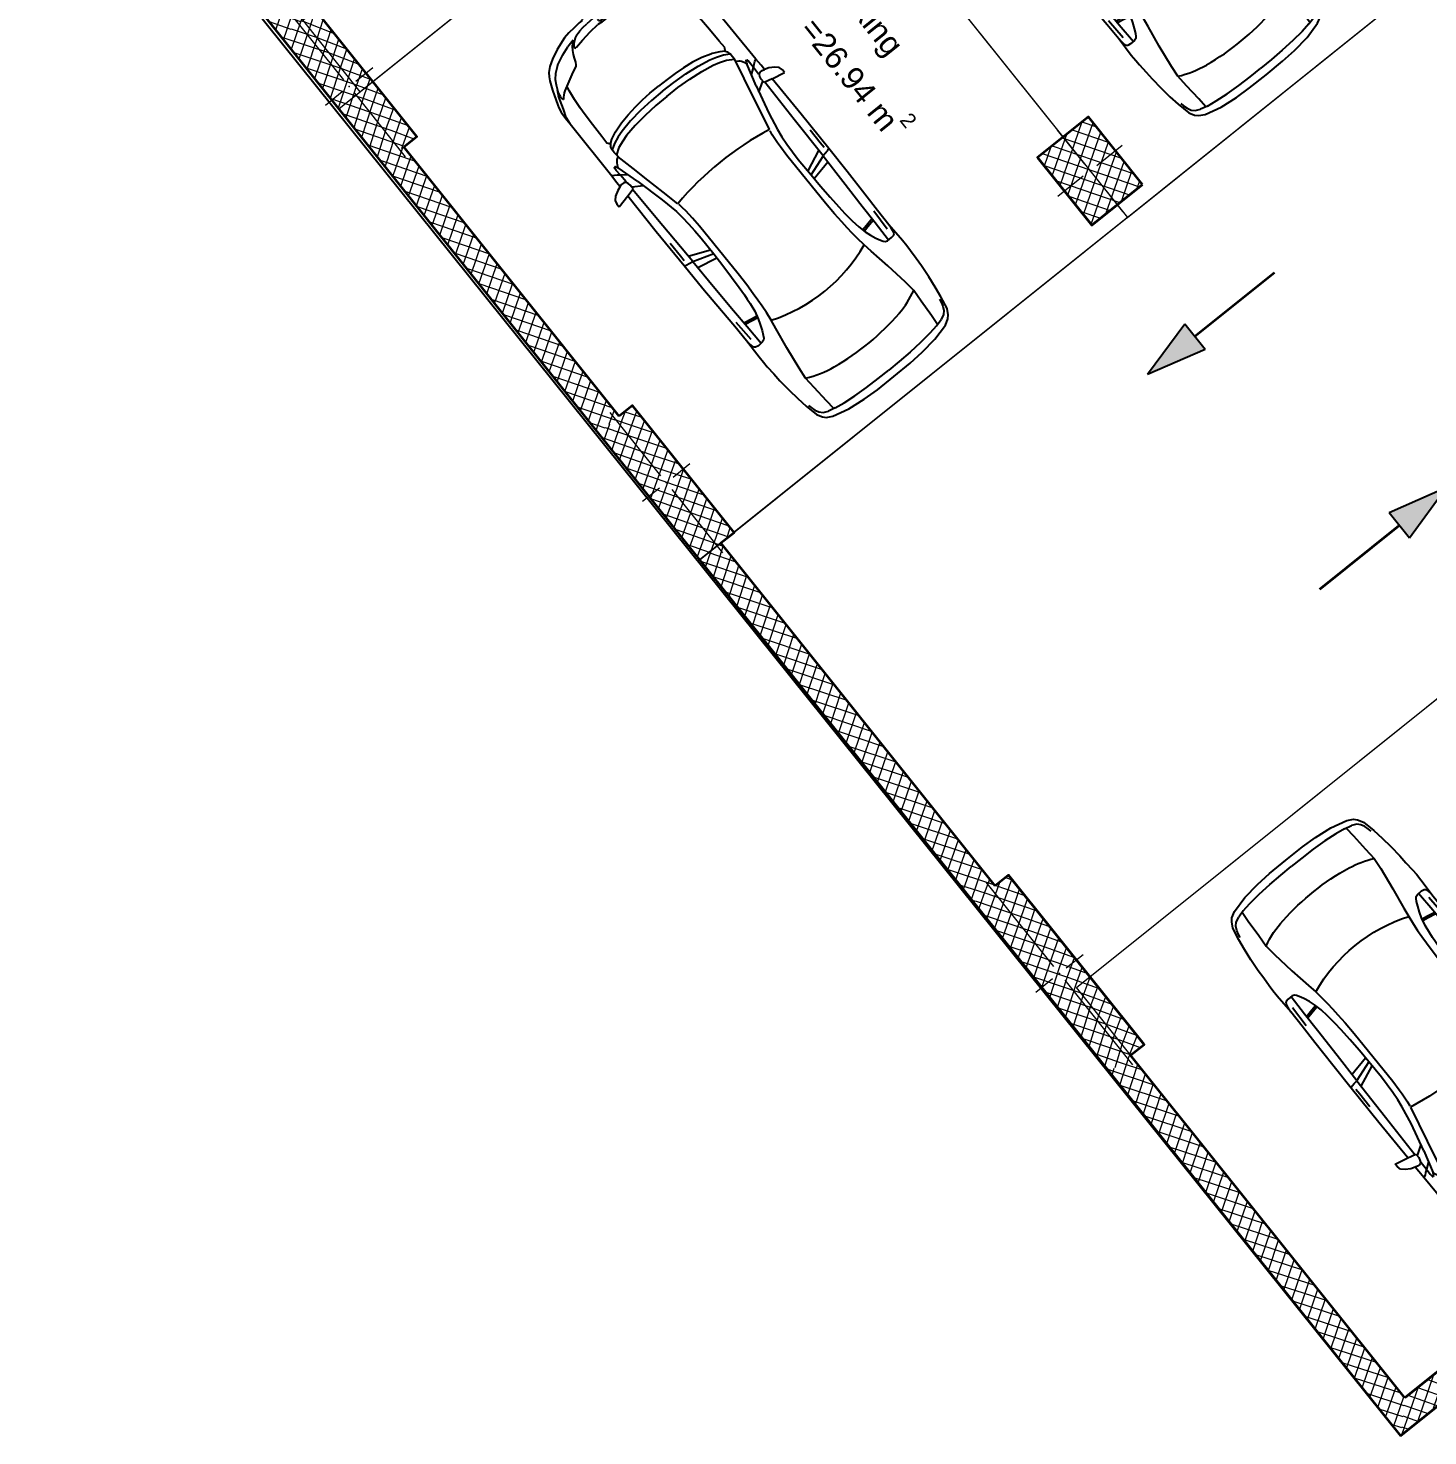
# Model space of a CAD drawing. Header units: metres. Extents: x 7511783 to 7512372, y 4692307 to 4692611.
# Drawn here: x 7511960.08 to 7511973, y 4692522.93 to 4692535.92 of the extents above; entities that cross this region are included whole.
import ezdxf

# ---------------------------------------------------------------- set-up
doc = ezdxf.new("R2010")
doc.units = ezdxf.units.M
doc.layers.get('0').update_dxf_attribs({"lineweight": 0})
for name, color, linetype, lineweight in [('A - Fill Zone_Pen_No__1', 7, 'Continuous', 0), ('A - Muret', 7, 'Continuous', 0), ('A - Muret_Pen_No__7', 7, 'Continuous', 0), ('A - Shtyllat', 7, 'Continuous', 0), ('A - Shtyllat_Pen_No__1', 7, 'Continuous', 0), ('A - Shtyllat_Pen_No__7', 7, 'Continuous', 0), ('A -Polyline', 7, 'Continuous', 0), ('A -Polyline_Pen_No__1', 7, 'Continuous', 0), ('A1 - Bodrumi -1', 7, 'Continuous', 0), ('A1 - Bodrumi -1_Pen_No__42', 8, 'Continuous', 0), ('Interior - Furniture _Pen_No__42', 8, 'Continuous', 0)]:
    doc.layers.add(name, color=color, linetype=linetype, lineweight=lineweight)
for name, color, linetype, lineweight, true_color in [('A - Muret_Pen_No__102', 7, 'Continuous', 0, 0xcccccc), ('A -Polyline_Pen_No__48', 7, 'Continuous', 0, 0xa80f02), ('A -Polyline_Pen_No__8', 7, 'Continuous', 0, 0xa80f02)]:
    doc.layers.add(name, color=color, linetype=linetype, lineweight=lineweight, true_color=true_color)
doc.styles.add('GENERATED_STYLE_1', font='arial.ttf')
pattern_1 = [(44.99999999999999, (0, 0), (-68.94290863686237, 68.94290863686243), []), (135.0000000000002, (0, 0), (68.94290863686219, 68.94290863686261), [])]

# ---------------------------------------------------------------- blocks, each defined once
blk = doc.blocks.new('Slab_4', base_point=(34583.08885707655, -54096.50522091701))
at = {"layer": 'A1 - Bodrumi -1_Pen_No__42', "color": 8, "linetype": 'Continuous', "lineweight": 25, "flags": 128}
blk.add_lwpolyline([(34583.08885707655, -54096.50522091701), (39036.49390857558, -73826.8491622882), (63168.79784286618, -68414.79881175431), (58723.04809055218, -48603.40321721155)], close=True, dxfattribs=at)
blk = doc.blocks.new('Wall_53', base_point=(63168.79784286618, -68414.79881175431))
at = {"layer": 'A - Muret_Pen_No__102', "linetype": 'Continuous', "lineweight": 13, "true_color": 0xcccccc}
h = blk.add_hatch(dxfattribs=at)
h.set_pattern_fill('CONCRETE_BLOCK', color=254, style=0, pattern_type=2)
h.set_pattern_definition(pattern_1)
h.paths.add_polyline_path([(63114.09027960894, -68170.85807607768), (39225.82138494818, -73528.17971420319), (39036.49390857558, -73826.8491622882), (63168.79784286618, -68414.79881175431)])
at = {"layer": 'A - Muret_Pen_No__7', "color": 7, "linetype": 'Continuous', "lineweight": 35, "flags": 128}
for points in [[(63114.09027960894, -68170.85807607768), (39225.82138494818, -73528.17971420319)], [(39036.49390857558, -73826.8491622882), (63168.79784286618, -68414.79881175431)]]:
    blk.add_lwpolyline(points, dxfattribs=at)
blk = doc.blocks.new('Wall_54', base_point=(39036.49390857558, -73826.8491622882))
at = {"layer": 'A - Muret_Pen_No__102', "linetype": 'Continuous', "lineweight": 13, "true_color": 0xcccccc}
h = blk.add_hatch(dxfattribs=at)
h.set_pattern_fill('CONCRETE_BLOCK', color=254, style=0, pattern_type=2)
h.set_pattern_definition(pattern_1)
h.paths.add_polyline_path([(35036.9634511262, -55956.12296165455), (34620.94255821838, -54102.22788469579), (39036.49393546533, -73826.8491622882), (39225.82135448452, -73528.17966688942), (38341.34776031488, -69577.164506352), (38105.45400128882, -69630.099799737), (37667.53724097322, -67678.63149877834), (37904.44149710178, -67625.46929912134), (37019.15727145781, -63670.83421935343), (36780.27581521043, -63724.44023827301), (36451.83839193375, -62260.838939074), (36691.47757404799, -62207.06303437045), (35996.341686099, -59101.83541822711), (35755.09505527808, -59155.97225674157), (35426.65733808135, -57692.37066362251), (35668.66198868916, -57638.0639393241), (35279.93715611067, -55901.59873652546)])
at = {"layer": 'A - Muret_Pen_No__7', "color": 7, "linetype": 'Continuous', "lineweight": 35, "flags": 128}
for points in [[(34620.94255821838, -54102.22795739618), (39036.49390857558, -73826.8491622882)], [(36691.47755761941, -62207.06304482679), (35996.34171672758, -59101.83562030004)], [(37904.44134389697, -67625.46933686122), (37019.15723168985, -63670.83436911661)], [(39225.82138494818, -73528.17971420319), (38341.34760123574, -69577.16454868503)]]:
    blk.add_lwpolyline(points, dxfattribs=at)
blk = doc.blocks.new('Column_143', base_point=(36811.20401463153, -62948.847833209))
at = {"layer": 'A - Shtyllat', "linetype": 'Continuous', "lineweight": 0, "true_color": 0x000000}
h = blk.add_hatch(dxfattribs=at)
h.set_pattern_fill('CONCRETE_BLOCK', color=18, style=0, pattern_type=2)
h.set_pattern_definition(pattern_1)
h.paths.add_polyline_path([(36691.4775687238, -62207.0629220857), (36451.83832353833, -62260.83888002236), (36780.27586494332, -63724.44027836571), (37019.1570546863, -63670.83438185608)])
h = blk.add_hatch(dxfattribs=at)
h.set_pattern_fill('CONCRETE_BLOCK', color=18, style=0, pattern_type=2)
h.set_pattern_definition(pattern_1)
h.paths.add_polyline_path([(36691.4775687238, -62207.0629220857), (37019.15734942015, -63670.83438185608), (37170.56949257253, -63636.85687504427), (36842.13224590138, -62173.25547670093)])
at = {"layer": 'A - Shtyllat_Pen_No__1', "color": 7, "linetype": 'Continuous', "lineweight": 13}
for p, q in [((36793.68734811342, -62870.78909638798), (36629.46859950612, -62138.98843869092)), ((36733.14527781052, -62966.36449972711), (36537.99843575796, -63010.15616602239)), ((36889.26275145256, -62931.33116669089), (37084.40959350511, -62887.53950039561)), ((36828.72068114965, -63026.90657003002), (36992.93942975695, -63758.70722772709))]:
    blk.add_line(p, q, dxfattribs=at)
blk.add_point((36811.20401463153, -62948.847833209), dxfattribs=at)
at = {"layer": 'A - Shtyllat_Pen_No__7', "color": 7, "linetype": 'Continuous', "lineweight": 35, "flags": 128}
blk.add_lwpolyline([(37019.15734942015, -63670.83438185608), (37170.56949257253, -63636.85687504427), (36842.13224590138, -62173.25547670093), (36691.4775687238, -62207.0629220857)], dxfattribs=at)
blk = doc.blocks.new('Column_144', base_point=(35786.02305003654, -58380.37979584011))
at = {"layer": 'A - Shtyllat', "linetype": 'Continuous', "lineweight": 0, "true_color": 0x000000}
h = blk.add_hatch(dxfattribs=at)
h.set_pattern_fill('CONCRETE_BLOCK', color=18, style=0, pattern_type=2)
h.set_pattern_definition(pattern_1)
h.paths.add_polyline_path([(35668.66212620888, -57638.06411965051), (35426.65734720485, -57692.37089323721), (35755.09488860985, -59155.97199684672), (35996.34161217139, -59101.83557942088)])
h = blk.add_hatch(dxfattribs=at)
h.set_pattern_fill('CONCRETE_BLOCK', color=18, style=0, pattern_type=2)
h.set_pattern_definition(pattern_1)
h.paths.add_polyline_path([(35668.66212620888, -57638.06411965051), (35996.34161217139, -59101.83557942088), (36145.38851623904, -59068.38888825912), (35816.95126956789, -57604.78748991578)])
at = {"layer": 'A - Shtyllat_Pen_No__1', "color": 7, "linetype": 'Continuous', "lineweight": 13}
for p, q in [((35768.50638351843, -58302.32105901909), (35604.28763491113, -57570.52040132203)), ((35864.08178685756, -58362.863129322), (36059.22862891011, -58319.07146302672)), ((35707.96431321552, -58397.89646235823), (35512.81747116297, -58441.68812865351)), ((35803.53971655465, -58458.43853266114), (35967.75846516195, -59190.2391903582))]:
    blk.add_line(p, q, dxfattribs=at)
blk.add_point((35786.02305003654, -58380.37979584011), dxfattribs=at)
at = {"layer": 'A - Shtyllat_Pen_No__7', "color": 7, "linetype": 'Continuous', "lineweight": 35, "flags": 128}
blk.add_lwpolyline([(35996.34161217139, -59101.83557942088), (36145.38851623904, -59068.38888825912), (35816.95126956789, -57604.78748991578), (35668.66212620888, -57638.06411965051)], dxfattribs=at)
blk = doc.blocks.new('Column_145', base_point=(38081.64242120842, -68610.57402649052))
at = {"layer": 'A - Shtyllat', "linetype": 'Continuous', "lineweight": 0, "true_color": 0x000000}
h = blk.add_hatch(dxfattribs=at)
h.set_pattern_fill('CONCRETE_BLOCK', color=18, style=0, pattern_type=2)
h.set_pattern_definition(pattern_1)
h.paths.add_polyline_path([(37904.44143382119, -67625.46933196398), (37667.53731869257, -67678.63135930707), (38105.4540405659, -69630.09979218691), (38341.34751334916, -69577.16441516859)])
h = blk.add_hatch(dxfattribs=at)
h.set_pattern_fill('CONCRETE_BLOCK', color=18, style=0, pattern_type=2)
h.set_pattern_definition(pattern_1)
h.paths.add_polyline_path([(37904.44143382119, -67625.46933196398), (38341.34751334916, -69577.16441516859), (38495.7476681951, -69542.51668359933), (38057.83094632178, -67591.04825071948)])
at = {"layer": 'A - Shtyllat_Pen_No__1', "color": 7, "linetype": 'Continuous', "lineweight": 13}
for p, q in [((38064.1257546903, -68532.51528966949), (37845.1674232139, -67556.78107940675)), ((38159.70115802943, -68593.0573599724), (38354.84800008198, -68549.26569367711)), ((38003.58368438739, -68628.09069300862), (37808.43684233484, -68671.88235930391)), ((38099.15908772653, -68688.63276331153), (38318.11741920292, -69664.36697357427))]:
    blk.add_line(p, q, dxfattribs=at)
blk.add_point((38081.64242120842, -68610.57402649052), dxfattribs=at)
at = {"layer": 'A - Shtyllat_Pen_No__7', "color": 7, "linetype": 'Continuous', "lineweight": 35, "flags": 128}
blk.add_lwpolyline([(38341.34751334916, -69577.16441516859), (38495.7476681951, -69542.51668359933), (38057.83094632178, -67591.04825071948), (37904.44143382119, -67625.46933196398)], dxfattribs=at)
blk = doc.blocks.new('Column_150', base_point=(41587.99545930594, -62081.92340061343))
at = {"layer": 'A - Shtyllat', "linetype": 'Continuous', "lineweight": 0, "true_color": 0x000000}
h = blk.add_hatch(dxfattribs=at)
h.set_pattern_fill('CONCRETE_BLOCK', color=18, style=0, pattern_type=2)
h.set_pattern_definition(pattern_1)
h.paths.add_polyline_path([(41968.29905497532, -62406.52958527562), (41793.13238979421, -61625.94221706541), (41207.69186363656, -61757.31721595124), (41382.85852881767, -62537.90458416144)])
at = {"layer": 'A - Shtyllat_Pen_No__1', "color": 7, "linetype": 'Continuous', "lineweight": 13}
for p, q in [((41570.47879278783, -62003.8646637924), (41482.89546019728, -61613.57097968731)), ((41666.05419612696, -62064.40673409531), (41958.77445920579, -61998.7192346524)), ((41509.93672248493, -62099.44006713154), (41217.2164594061, -62165.12756657445)), ((41605.51212582405, -62159.98213743445), (41693.09545841461, -62550.27582153955))]:
    blk.add_line(p, q, dxfattribs=at)
blk.add_point((41587.99545930594, -62081.92340061343), dxfattribs=at)
at = {"layer": 'A - Shtyllat_Pen_No__7', "color": 7, "linetype": 'Continuous', "lineweight": 35, "flags": 128}
blk.add_lwpolyline([(41968.29905497532, -62406.52958527562), (41793.13238979421, -61625.94221706541), (41207.69186363656, -61757.31721595124), (41382.85852881767, -62537.90458416144)], close=True, dxfattribs=at)
blk = doc.blocks.new('Car 05 22')
at = {"layer": 'Interior - Furniture _Pen_No__42', "color": 8, "linetype": 'Continuous', "lineweight": 25}
for p, q in [((1961.117547741, 983.2211582230001), (1928.938242309, 983.2211582230001)), ((1928.938242309, 983.2211582230001), (1957.843908175, 858.0544967500001)), ((1996.903176747, 974.9060932166), (1961.117547741, 983.2211582230001)), ((2026.89661068, 945.007687052), (1996.903176747, 974.9060932166)), ((2054.5732194, 897.577022836), (2026.89661068, 945.007687052)), ((-585.227090103, 801.027979058), (-706.3378894982, 775.7872218095)), ((-483.1389679684001, 817.2581826864), (-585.227090103, 801.027979058)), ((-372.3345973750002, 830.2299334650002), (-483.1389679684001, 817.2581826864)), ((-251.752794228, 841.0437339470001), (-372.3345973750002, 830.2299334650002)), ((-168.2198443133, 844.6061713611999), (-251.752794228, 841.0437339470001)), ((-78.35772569479998, 850.6357850930001), (-168.2198443133, 844.6061713611999)), ((-24.036324899, 852.2918850640001), (-78.35772569479998, 850.6357850930001)), ((40.3182760438, 852.333685063), (-24.036324899, 852.2918850640001)), ((230.8030912739, 845.5192631063), (40.3182760438, 852.333685063)), ((124.560977278, 791.396786131), (129.0398444, 820.468777931)), ((125.693926866, 743.8968737240001), (124.560977278, 791.396786131)), ((129.0398444, 820.468777931), (138.8862428820001, 832.3883788069999)), ((138.8862428820001, 832.3883788069999), (165.168377873, 840.2758852750001)), ((165.168377873, 840.2758852750001), (194.733578306, 844.324685204)), ((194.733578306, 844.324685204), (230.803091274, 845.519263106)), ((210.873013229, 809.231738788), (418.0703055720001, 816.1926024380002)), ((400.0158099590001, 847.5968063790001), (230.8030912739, 845.5192631063)), ((590.7241636140001, 851.6786068920002), (400.0158099590001, 847.5968063790001)), ((856.5325990199999, 856.1697074550001), (590.7241636140001, 851.6786068920002)), ((1129.8609284, 858.5331077519999), (856.5325990199999, 856.1697074550001)), ((1115.14443198, 808.9482015290001), (1108.59023357, 773.98329714)), ((1108.59023357, 773.98329714), (1537.61805657, 780.0259473990001)), ((1119.51383092, 833.267204581), (1115.14443198, 808.9482015290001)), ((1120.16623076, 836.3248049650001), (1119.51383092, 833.267204581)), ((1120.69723063, 838.160005195), (1120.16623076, 836.3248049650001)), ((1129.8609284, 858.5331077519999), (1120.69723063, 838.160005195)), ((1536.1071561, 860.3802508980001), (1129.8609284, 858.5331077519999)), ((1162.63563846, 830.4777734580001), (1220.13025657, 829.0713745190002)), ((1220.13025657, 829.0713745190002), (1369.65750367, 831.4890726950001)), ((1957.843908175, 858.0544967500001), (1536.1071561, 860.3802508980001)), ((1537.61805657, 780.0256115210001), (1974.99295641, 786.0764425990001)), ((1957.84390817, 858.0544967500001), (1977.22141076, 777.427813481)), ((2019.59119012, 777.427813481), (2044.48611622, 783.069509224)), ((2044.48611622, 783.069509224), (2063.35562216, 792.2740022800001)), ((2067.91700908, 857.6794056350002), (2054.5732194, 897.577022836)), ((2063.35562216, 792.2740022800001), (2070.42572439, 799.8521965630001)), ((2068.68333559, 787.696981005), (2065.39356605, 794.4584027669999)), ((2119.91703998, 857.4374531180001), (2067.91700908, 857.6794056350002)), ((2075.28112592, 835.6608695470001), (2067.91700908, 857.6794056350002)), ((2068.68333559, 787.696981005), (2148.02030692, 790.4828861469999)), ((2070.42572439, 799.8521965630001), (2075.2191259, 809.398389361)), ((2075.2191259, 809.398389361), (2075.28112592, 835.6608695470001)), ((2106.51930118, 732.1586113790001), (2148.02030692, 790.4828861469999)), ((2193.165590015, 856.4504063259001), (2119.91703998, 857.4374531180001)), ((2148.02030692, 790.4828861469999), (2166.81146925, 813.8145374840001)), ((2148.02030692, 790.4828861469999), (2205.61920777, 792.204186117)), ((2166.81146925, 813.8145374840001), (2182.27381684, 834.0818412380002)), ((2182.27381684, 834.0818412380002), (2193.16559002, 856.4504063260001)), ((2808.01466132, 852.5547640039999), (2193.165590015, 856.4504063259001)), ((2205.61920777, 792.204186117), (2227.21980808, 791.0038861380001)), ((2227.21980808, 791.0038861380001), (2232.61990816, 790.0299861550001)), ((2232.61990816, 790.0299861550001), (2237.93539134, 787.287122525)), ((2240.81890828, 784.0391862600001), (2237.93539134, 787.287122525)), ((2238.46067648, 776.864360243), (2240.85090828, 780.520986322)), ((2240.85090828, 780.520986322), (2240.81890828, 784.0391862600001)), ((2855.7113639, 852.6327640009999), (2808.01466132, 852.5547640039999)), ((2808.01466132, 852.5547640039999), (2876.86636504, 843.3172643940001)), ((2891.44016583, 852.528764005), (2855.7113639, 852.6327640009999)), ((2876.86636504, 843.3172643940001), (2954.16376923, 813.731165643)), ((2922.51356751, 852.0343640259999), (2891.44016583, 852.528764005)), ((2904.11849592, 832.8863289209999), (2905.06820589, 832.837990116)), ((2945.17226874, 849.4061641369999), (2922.51356751, 852.0343640259999)), ((2989.61447115, 839.6482645490003), (2945.17226874, 849.4061641369999)), ((2954.16376923, 813.731165643), (3075.78877375, 774.6896785450001)), ((3013.55027244, 833.064864827), (2989.61447115, 839.6482645490003)), ((3154.26138006, 782.5577669589999), (3013.55027244, 833.064864827)), ((3235.883818752, 747.6101556219), (3154.26138006, 782.5577669589999)), ((-815.0478655078001, 667.7598955197003), (-855.0523550635, 511.0116477078998)), ((-784.8200333720001, 721.8124613509999), (-815.0478655078001, 667.7598955197003)), ((-757.6903274910002, 747.022066986), (-784.8200333720001, 721.8124613509999)), ((-768.27197925, 602.2788720830002), (-750.5770825730001, 669.7773949330001)), ((-706.3378894982, 775.7872218095), (-757.6903274910002, 747.022066986)), ((-729.425104913, 716.3992494200002), (-750.5770825730001, 669.7773949330001)), ((-701.0941271610001, 743.2591195180001), (-729.425104913, 716.3992494200002)), ((-664.8727541800001, 760.961322365), (-701.0941271610001, 743.2591195180001)), ((-626.571782751, 772.4860242179999), (-664.8727541800001, 760.961322365)), ((-594.8871138119998, 778.489558035), (-626.571782751, 772.4860242179999)), ((327.3887276080001, 761.9208956260001), (125.394377448, 756.455747737)), ((132.4291391170001, 722.8048827370001), (125.693926866, 743.8968737240001)), ((146.670770152, 710.6062742990001), (132.4291391170001, 722.8048827370001)), ((171.252864179, 696.6287725440002), (146.670770152, 710.6062742990001)), ((212.566754139, 676.5412700230003), (171.252864179, 696.6287725440002)), ((266.3151410770001, 654.566867265), (212.566754139, 676.5412700230003)), ((319.490328155, 636.426864989), (266.3151410770001, 654.566867265)), ((521.950780327, 764.672895972), (327.3887276080001, 761.9208956260001)), ((339.1227247570001, 683.1192857359999), (329.5580559370001, 633.867334886)), ((355.2943663540001, 762.315609428), (339.1227247570001, 683.1192857359999)), ((357.2289958010001, 683.375391506), (346.76505809, 629.492778784)), ((373.4006373970001, 762.571715197), (357.2289958010001, 683.375391506)), ((813.6270094460001, 769.327996556), (521.950780327, 764.672895972)), ((1108.59023357, 773.98329714), (813.6270094460001, 769.327996556)), ((1036.25651944, 772.8416796290002), (996.5002997029999, 578.7916468290002)), ((1041.96657906, 578.0240872360001), (1107.56627095, 773.967136299)), ((1173.32542975, 774.8950612010001), (1090.33970038, 577.8925306800002)), ((2000.39650233, 701.5917706940002), (1730.35620914, 633.8338533080002)), ((1939.15395607, 686.22492547), (1995.917261, 777.427813481)), ((1952.84760406, 621.338789111), (2122.04550654, 659.9572884350001)), ((1977.22141076, 777.427813481), (2019.59119012, 777.427813481)), ((2000.39650233, 701.5917706940002), (2213.53100788, 762.9814866290001)), ((2122.04550654, 659.9572884350001), (2293.79610906, 697.650987774)), ((2226.59190807, 769.8777067159999), (2213.53100788, 762.9814866290001)), ((2213.53100788, 762.9814866290001), (2238.34670825, 752.240186817)), ((2234.36910819, 773.9630864369999), (2226.59190807, 769.8828865080001)), ((2238.46067648, 776.864360243), (2234.36910819, 773.9630864369999)), ((2238.34670825, 752.240186817), (2258.53170854, 739.7174870370001)), ((2258.53170854, 739.7174870370001), (2269.0398087, 731.086787188)), ((2269.0398087, 731.086787188), (2278.83550884, 721.9650873480001)), ((2278.83550884, 721.9650873480001), (2293.79610906, 697.650987774)), ((2293.79610906, 697.650987774), (2317.1870094, 700.7385877199999)), ((2293.79610906, 697.6386630720001), (2293.79610906, 697.650987774)), ((2317.1870094, 700.7385877199999), (2345.74280982, 702.7498876850002)), ((2355.13419975, 639.912801441), (2317.1870094, 700.7385877199999)), ((2345.74280982, 702.7498876850002), (2378.92931031, 702.0184876970001)), ((2410.10490185, 649.1086815510001), (2378.92931031, 702.0184876970001)), ((2378.92931031, 702.0184876970001), (2410.57231077, 694.202887834)), ((2410.57231077, 694.202887834), (2410.58631694, 694.1782473540002)), ((2428.73881104, 681.706188053), (2410.57231077, 694.202887834)), ((2428.73881104, 681.706188053), (2457.25830016, 700.0355353230001)), ((2428.77597173, 681.7007453250001), (2428.73881104, 681.706188053)), ((2428.77597173, 681.7007453250001), (2456.66545813, 639.8418234830003)), ((2457.25830016, 700.0355353230001), (2535.4819126, 697.9905877680001)), ((2535.4226126, 697.9916562040003), (2673.21491462, 695.5089878119999)), ((2535.46586986, 697.9894090810001), (2535.4819126, 697.988971943)), ((2673.21491462, 695.5089878119999), (2787.200816290001, 691.4809878819999)), ((2787.200816290001, 691.4809878819999), (2868.41581748, 687.223087957)), ((2868.39588233, 687.2248867100001), (2959.72331881, 678.984388101)), ((2959.72331881, 678.984388101), (2868.41581748, 687.1969879569999)), ((2959.72331881, 678.984388101), (3047.2313201, 666.2002883250001)), ((3022.47491973, 758.305686711), (3023.66221975, 762.4851866380001)), ((3024.49924208, 753.7186598590001), (3022.47491973, 758.305686711)), ((3023.66221975, 762.4851866380001), (3034.64521991, 765.0503865930001)), ((3037.91041996, 743.452886971), (3024.49924208, 753.7186598590001)), ((3034.64521991, 765.0503865930001), (3046.93432009, 763.817386614)), ((3050.61522015, 730.6688871950001), (3037.91041996, 743.452886971)), ((3046.93432009, 763.817386614), (3060.9451203, 762.9292866300001)), ((3047.20992906, 666.2041971140002), (3100.00912087, 656.556188494)), ((3064.50712035, 714.6457874760001), (3050.61522015, 730.6688871950001)), ((3060.9451203, 762.9292866300001), (3089.85712072, 757.3861867269999)), ((3076.97452053, 697.807687771), (3064.50712035, 714.6457874760001)), ((3100.48402088, 763.1120866269999), (3075.78877375, 774.6896785450001)), ((3100.00912087, 656.556188494), (3076.97452053, 697.807687771)), ((3089.85712072, 757.3861867269999), (3108.43932099, 751.4304868319999)), ((3152.92075342, 553.873393456), (3100.00912087, 656.556188494)), ((3114.13862108, 753.311186799), (3100.48402088, 763.1120866269999)), ((3108.43932099, 751.4304868319999), (3122.8656212, 746.435986919)), ((3122.8656212, 746.435986919), (3114.13862108, 753.311186799)), ((3170.0706946, 726.5554905960001), (3122.8656212, 746.435986919)), ((3211.69204952, 701.0151137130001), (3170.0706946, 726.5554905960001)), ((3254.25934432, 663.1775183300001), (3211.69204952, 701.0151137130001)), ((3269.07948628, 728.3294692490001), (3235.883818752, 747.6101556219)), ((3301.86726379, 602.8090087200001), (3254.25934432, 663.1775183300001)), ((3298.56678787, 705.6390702070001), (3269.07948628, 728.3294692490001)), ((3337.33388997, 663.380671991), (3298.56678787, 705.6390702070001)), ((3374.49419199, 603.583974516), (3337.33388997, 663.380671991)), ((-768.27197925, 602.2788720830002), (-782.764796709, 510.0106247469999)), ((-764.3441764490001, 617.261773195), (-665.7281459970001, 623.9546285630003)), ((-665.7281459970001, 623.9546285630003), (-500.877431885, 634.180288886)), ((-500.877431885, 634.180288886), (-383.0238853850001, 641.9613403830001)), ((-383.0238853850001, 641.9613403830001), (-274.2208861730001, 631.3184000780001)), ((-274.2208861730001, 631.3184000780001), (-56.40485420300001, 600.536895199)), ((-56.40485420300001, 600.536895199), (145.941775497, 566.5900898169999)), ((145.941775497, 566.5900898169999), (233.261172115, 552.312592089)), ((233.261172115, 552.312592089), (315.3092800730001, 541.359190513)), ((315.2936019620001, 541.3606176840001), (384.2945810830001, 535.0794906230002)), ((392.7088835140001, 617.8124267930001), (319.490328155, 636.426864989)), ((384.2815104790001, 535.0803623180001), (454.174320738, 530.4191213629999)), ((474.8166917820001, 607.105387857), (392.7088835140001, 617.8124267930001)), ((454.170282107, 530.4193907049998), (526.242583163, 526.2868907769998)), ((521.3449804749999, 601.6186871690002), (474.8166917820001, 607.105387857)), ((569.993568652, 596.838186569), (521.3449804749999, 601.6186871690002)), ((526.2331313149999, 526.287307384), (627.7018846490002, 521.814890855)), ((652.59274858, 590.9845858339999), (569.993568652, 596.838186569)), ((627.6985462070002, 521.8149872519999), (756.75876515, 518.0884218199999)), ((772.8388193580001, 584.9903850819999), (652.59274858, 590.9845858339999)), ((907.266686691, 580.298084493), (772.8388193580001, 584.9903850819999)), ((1041.96657906, 578.0240872360001), (907.266686691, 580.298084493)), ((1227.79815085, 577.518695794), (1041.96657906, 578.0240872360001)), ((1316.09897866, 580.475793563), (1227.79815085, 577.518695794)), ((1403.02450604, 584.4121905939999), (1316.09897866, 580.475793563)), ((1322.62824821, 518.052230308), (1420.49779626, 521.6528908580001)), ((1483.8761315, 590.1361862749999), (1403.02450604, 584.4121905939999)), ((1420.49066257, 521.652523245), (1466.64156934, 524.030772681)), ((1466.62639694, 524.029990817), (1510.87647584, 527.594696836)), ((1562.00595611, 600.5964783840001), (1483.8761315, 590.1361862749999)), ((1510.85529759, 527.5929907539999), (1554.25309822, 533.0576906580002)), ((1554.25309822, 533.0576906580002), (1596.82961355, 540.969674969)), ((1730.35620914, 633.8338533080002), (1562.00595611, 600.5964783840001)), ((1597.28918852, 541.1774857889999), (1596.65116701, 540.8889849259999)), ((1610.72419049, 544.0665862469999), (1779.61280153, 581.7538898049999)), ((1779.61280153, 581.7538898049999), (1952.84760406, 621.338789111)), ((2379.77420337, 575.387091212), (2355.13301598, 639.9159014410001)), ((2397.33410595, 514.2584815219999), (2379.77250853, 575.3929912130001)), ((2436.02871163, 583.2244924540001), (2410.10490185, 649.1086815510001)), ((2453.63941421, 521.616582688), (2436.02871163, 583.2244924540001)), ((2477.61661773, 401.0764635800001), (2453.63941421, 521.616582688)), ((2456.66545813, 639.8418234830003), (2487.23639187, 574.2621729599999)), ((2487.23639187, 574.2621729599999), (2491.79934275, 562.0052962960002)), ((2491.79994982, 562.0052962960002), (2517.90263133, 477.034766618)), ((3189.62073735, 475.569766106), (3152.92075342, 553.873393456)), ((3301.86726379, 602.8090087200001), (3346.01551313, 501.42179807)), ((3418.40079436, 512.743978351), (3374.49419199, 603.583974516)), ((-855.0523550635, 511.0116477078998), (-874.6778528530002, 344.9579771100001)), ((-794.5333543099999, 390.6265818930001), (-802.432846809, 258.715288008)), ((-782.7621654889999, 510.0273763590001), (-794.5333543099999, 390.6265818930001)), ((756.75876515, 518.0884218199999), (1322.62824821, 518.052230308)), ((2419.31580918, 395.73626267), (2397.33316008, 514.2635815229999)), ((2433.73206705, 266.091642182), (2419.31580918, 395.73626267)), ((2493.88922012, 269.050242651), (2477.61661773, 401.0764635800001)), ((2517.90263133, 477.034766618), (2537.54372273, 384.081034151)), ((3199.39883308, 466.7584630290001), (3189.62073735, 475.569766106)), ((3220.69886845, 454.3885401880001), (3199.39883308, 466.7584630290001)), ((3256.10680826, 439.241753418), (3220.67662376, 454.401458713)), ((3288.39019413, 425.101248479), (3256.10680826, 439.241753418)), ((3319.36158057, 408.4128426500001), (3288.39019413, 425.101248479)), ((3353.46269085, 384.251283776), (3319.36158057, 408.4128426500001)), ((3346.01551313, 501.42179807), (3374.29746586, 419.557472908)), ((3391.09039087, 344.247647689), (3374.29746586, 419.557472908)), ((3457.47689648, 393.098483403), (3418.40079436, 512.743978351)), ((3468.34279707, 330.9338860280001), (3457.47689648, 393.098483403)), ((-874.6778528530002, 344.9579771100001), (-882.9440546450002, 194.680643518)), ((2441.61713002, 131.955220918), (2433.73181129, 266.093942182)), ((2503.10292147, 133.173421111), (2493.88922012, 269.050242651)), ((2537.54372273, 384.081034151), (2551.45611664, 285.6281997640001)), ((2551.45611664, 285.6281997640001), (2559.71041303, 193.693567653)), ((3321.23357975, 370.497229407), (3320.99727986, 362.132926485)), ((3320.99727986, 362.132926485), (3338.31527228, 276.8564967000001)), ((3324.65427826, 377.297531782), (3321.23357975, 370.497229407)), ((3328.30797666, 379.591332583), (3324.65427826, 377.297531782)), ((3338.46837221, 379.452332535), (3328.30797666, 379.591332583)), ((3338.31527228, 276.8564967000001), (3351.88296634, 172.661960307)), ((3363.6407612, 357.8117249760001), (3338.46837221, 379.452332535)), ((3377.18239213, 359.973484801), (3353.46269085, 384.251283776)), ((3396.66521323, 315.8049103040001), (3363.6407612, 357.8117249760001)), ((3391.09039087, 344.247647689), (3377.18239213, 359.973484801)), ((3408.0703938, 289.3779877820002), (3396.66521323, 315.8049103040001)), ((3408.0703938, 289.3779877820002), (3413.77629411, 267.259988716)), ((3413.77548775, 267.2641933500001), (3418.45445829, 242.866384828)), ((3474.4914974, 263.721088865), (3468.34279707, 330.9338860280001)), ((3478.33319761, 199.9171915590001), (3474.4914974, 263.721088865)), ((-882.9440546450002, 194.680643518), (-885.376707689, 0)), ((-802.432846809, 258.715288008), (-806.813142649, 124.936494209)), ((2444.0197128, -0.02730000432770001), (2441.61701245, 131.957220918)), ((2506.01959488, -3.859767548100002e-13), (2503.10292147, 133.173421111)), ((2559.71041303, 193.693567653), (2564.38081099, 101.185635342)), ((3351.88296634, 172.661960307), (3358.34376351, 75.87012649980001)), ((3418.45219437, 242.878189745), (3424.04489467, 200.723791525)), ((3424.04489467, 200.723791525), (3427.72848251, 152.023715234)), ((3432.36383112, 39.98011396419999), (3427.72848251, 152.023715234)), ((3479.35651311, 164.9481933352), (3478.33319761, 199.9171915590001)), ((3489.51959821, 164.9481933352), (3479.35651311, 164.9481933352)), ((3489.51959821, -164.9481933352), (3489.51959821, 164.9481933352)), ((-885.376707689, 0), (-882.9440546450002, -194.680643518)), ((-806.813142649, 124.936494209), (-808.0470753050001, 0)), ((-806.813142649, -124.936494209), (-808.0470753050001, 1.476718538480001e-13)), ((2444.0197128, 0.02730000432710001), (2441.61701245, -131.957220918)), ((2564.38081099, 101.185635342), (2566.01761027, -0.006100002130650002)), ((2564.38081099, -101.185635342), (2566.01761027, 0.006100002129970001)), ((3353.95786543, 27.8932505984), (3358.34376351, 75.87012649980001)), ((3353.95786543, 27.8932505984), (3353.95786543, -0.7649002671629999)), ((3353.95786543, -27.8932505984), (3353.95786543, 0.7649002671619999)), ((3370.89075802, 11.7411041009), (3370.32315827, -0.7649002671629999)), ((3370.89075802, -11.7411041009), (3370.32315827, 0.7649002671619999)), ((3372.49235732, 23.6550082622), (3370.89075802, 11.7411041009)), ((3376.26728506, 38.993950924), (3372.49235732, 23.6550082622)), ((3381.98685317, 46.5714162664), (3376.26728506, 38.993950924)), ((3386.21005132, 48.3522168884), (3381.98685317, 46.5714162664)), ((3386.21005132, 48.3522168884), (3394.28954778, 48.3522168884)), ((3398.51284593, 46.5714162664), (3394.28954778, 48.3522168884)), ((3404.23226311, 38.99375151340001), (3398.51284593, 46.5714162664)), ((3404.23226311, 38.99375151340001), (3408.00714178, 23.6550082622)), ((3408.00714178, 23.6550082622), (3409.76654101, 8.055102813469999)), ((3409.76654101, 8.055102813469999), (3409.76654101, -4.961309141290002e-13)), ((3431.76949509, 57.3729975776), (3431.76949509, 56.7710829698)), ((3432.04453126, -0.0109000038072), (3432.36383112, 39.98011396419999)), ((3432.04453126, 0.0109000038063), (3432.36383112, -39.98011396419999)), ((-802.432846809, -258.715288008), (-806.813142649, -124.936494209)), ((2506.01959488, -2.780368116010001e-13), (2503.10292147, -133.173421111)), ((2559.71041303, -193.693567653), (2564.38081099, -101.185635342)), ((3351.88296634, -172.661960307), (3358.34376351, -75.87012649980001)), ((3353.95786543, -27.8932505984), (3358.34376351, -75.87012649980001)), ((3372.49235732, -23.6550082622), (3370.89075802, -11.7411041009)), ((3376.26728506, -38.993950924), (3372.49235732, -23.6550082622)), ((3381.98685317, -46.5714162664), (3376.26728506, -38.993950924)), ((3386.21005132, -48.3522168884), (3381.98685317, -46.5714162664)), ((3386.21005132, -48.3522168884), (3394.28954778, -48.3522168884)), ((3398.51284593, -46.5714162664), (3394.28954778, -48.3522168884)), ((3404.23226311, -38.99375151340001), (3398.51284593, -46.5714162664)), ((3404.23226311, -38.99375151340001), (3408.00714178, -23.6550082622)), ((3408.00714178, -23.6550082622), (3409.76654101, -8.055102813469999)), ((3409.76654101, -8.055102813469999), (3409.76654101, -3.892295027780001e-13)), ((3432.36383112, -39.98011396419999), (3427.72848251, -152.023715234)), ((3431.76949509, -57.3729975776), (3431.76949509, -56.7710829698)), ((-882.9440546450002, -194.680643518), (-874.6778528530002, -344.9579771100001)), ((-794.5333543099999, -390.6265818930001), (-802.432846809, -258.715288008)), ((2441.61713002, -131.955220918), (2433.73181129, -266.093942182)), ((2503.10292147, -133.173421111), (2493.88922012, -269.050242651)), ((2551.45611664, -285.6281997640001), (2559.71041303, -193.693567653)), ((3338.31527228, -276.8564967000001), (3351.88296634, -172.661960307)), ((3413.77548775, -267.2641933500001), (3418.45445829, -242.866384828)), ((3418.45219437, -242.878189745), (3424.04489467, -200.723791525)), ((3424.04489467, -200.723791525), (3427.72848251, -152.023715234)), ((3474.4914974, -263.721088865), (3478.33319761, -199.9171915590001)), ((3478.33319761, -199.9171915590001), (3479.35651311, -164.9481933352)), ((3479.35651311, -164.9481933352), (3489.51959821, -164.9481933352)), ((-874.6778528530002, -344.9579771100001), (-855.0523550635, -511.0116477078998)), ((2433.73206705, -266.091642182), (2419.31580918, -395.73626267)), ((2493.88922012, -269.050242651), (2477.61661773, -401.0764635800001)), ((2517.90263133, -477.034766618), (2537.54372273, -384.081034151)), ((2537.54372273, -384.081034151), (2551.45611664, -285.6281997640001)), ((3353.46269085, -384.251283776), (3319.36158057, -408.4128426500001)), ((3320.99727986, -362.132926485), (3338.31527228, -276.8564967000001)), ((3321.23357975, -370.497229407), (3320.99727986, -362.132926485)), ((3324.65427826, -377.297531782), (3321.23357975, -370.497229407)), ((3328.30797666, -379.591332583), (3324.65427826, -377.297531782)), ((3338.46837221, -379.452332535), (3328.30797666, -379.591332583)), ((3363.6407612, -357.8117249760001), (3338.46837221, -379.452332535)), ((3377.18239213, -359.973484801), (3353.46269085, -384.251283776)), ((3396.66521323, -315.8049103040001), (3363.6407612, -357.8117249760001)), ((3391.09039087, -344.247647689), (3374.29746586, -419.557472908)), ((3391.09039087, -344.247647689), (3377.18239213, -359.973484801)), ((3408.0703938, -289.3779877820002), (3396.66521323, -315.8049103040001)), ((3408.0703938, -289.3779877820002), (3413.77629411, -267.259988716)), ((3457.47689648, -393.098483403), (3468.34279707, -330.9338860280001)), ((3468.34279707, -330.9338860280001), (3474.4914974, -263.721088865)), ((-855.0523550635, -511.0116477078998), (-815.0478655078001, -667.7598955197003)), ((-782.7621654889999, -510.0273763590001), (-794.5333543099999, -390.6265818930001)), ((-768.27197925, -602.2788720830002), (-782.764796709, -510.0106247469999)), ((627.6985462070002, -521.8149872519999), (756.75876515, -518.0884218199999)), ((756.75876515, -518.0884218199999), (1322.62824821, -518.052230308)), ((1322.62824821, -518.052230308), (1420.49779626, -521.6528908580001)), ((2397.33410595, -514.2584815219999), (2379.77250853, -575.3929912130001)), ((2419.31580918, -395.73626267), (2397.33316008, -514.2635815229999)), ((2477.61661773, -401.0764635800001), (2453.63941421, -521.616582688)), ((2491.79994982, -562.0052962960002), (2517.90263133, -477.034766618)), ((3189.62073735, -475.569766106), (3152.92075342, -553.873393456)), ((3199.39883308, -466.7584630290001), (3189.62073735, -475.569766106)), ((3220.69886845, -454.3885401880001), (3199.39883308, -466.7584630290001)), ((3256.10680826, -439.241753418), (3220.67662376, -454.401458713)), ((3288.39019413, -425.101248479), (3256.10680826, -439.241753418)), ((3319.36158057, -408.4128426500001), (3288.39019413, -425.101248479)), ((3301.86726379, -602.8090087200001), (3346.01551313, -501.42179807)), ((3346.01551313, -501.42179807), (3374.29746586, -419.557472908)), ((3374.49419199, -603.583974516), (3418.40079436, -512.743978351)), ((3418.40079436, -512.743978351), (3457.47689648, -393.098483403)), ((-768.27197925, -602.2788720830002), (-750.5770825730001, -669.7773949330001)), ((-764.3441764490001, -617.261773195), (-665.7281459970001, -623.9546285630003)), ((-665.7281459970001, -623.9546285630003), (-500.877431885, -634.180288886)), ((-500.877431885, -634.180288886), (-383.0238853850001, -641.9613403830001)), ((-383.0238853850001, -641.9613403830001), (-274.2208861730001, -631.3184000780001)), ((-274.2208861730001, -631.3184000780001), (-56.40485420300001, -600.536895199)), ((-56.40485420300001, -600.536895199), (145.941775497, -566.5900898169999)), ((145.941775497, -566.5900898169999), (233.261172115, -552.312592089)), ((233.261172115, -552.312592089), (315.3092800730001, -541.359190513)), ((319.490328155, -636.426864989), (266.3151410770001, -654.566867265)), ((315.2936019620001, -541.3606176840001), (384.2945810830001, -535.0794906230002)), ((392.7088835140001, -617.8124267930001), (319.490328155, -636.426864989)), ((339.1227247570001, -683.1192857359999), (329.5580559370001, -633.867334886)), ((357.2289958010001, -683.375391506), (346.76505809, -629.492778784)), ((384.2815104790001, -535.0803623180001), (454.174320738, -530.4191213629999)), ((474.8166917820001, -607.105387857), (392.7088835140001, -617.8124267930001)), ((454.170282107, -530.4193907049998), (526.242583163, -526.2868907769998)), ((521.3449804749999, -601.6186871690002), (474.8166917820001, -607.105387857)), ((569.993568652, -596.838186569), (521.3449804749999, -601.6186871690002)), ((526.2331313149999, -526.287307384), (627.7018846490002, -521.814890855)), ((652.59274858, -590.9845858339999), (569.993568652, -596.838186569)), ((772.8388193580001, -584.9903850819999), (652.59274858, -590.9845858339999)), ((907.266686691, -580.298084493), (772.8388193580001, -584.9903850819999)), ((1041.96657906, -578.0240872360001), (907.266686691, -580.298084493)), ((1036.25651944, -772.8416796290002), (996.5002997029999, -578.7916468290002)), ((1227.79815085, -577.518695794), (1041.96657906, -578.0240872360001)), ((1041.96657906, -578.0240872360001), (1107.56627095, -773.967136299)), ((1173.32542975, -774.8950612010001), (1090.33970038, -577.8925306800002)), ((1316.09897866, -580.475793563), (1227.79815085, -577.518695794)), ((1403.02450604, -584.4121905939999), (1316.09897866, -580.475793563)), ((1483.8761315, -590.1361862749999), (1403.02450604, -584.4121905939999)), ((1420.49066257, -521.652523245), (1466.64156934, -524.030772681)), ((1466.62639694, -524.029990817), (1510.87647584, -527.594696836)), ((1562.00595611, -600.5964783840001), (1483.8761315, -590.1361862749999)), ((1510.85529759, -527.5929907539999), (1554.25309822, -533.0576906580002)), ((1554.25309822, -533.0576906580002), (1596.82961355, -540.969674969)), ((1730.35620914, -633.8338533080002), (1562.00595611, -600.5964783840001)), ((1597.28918852, -541.1774857889999), (1596.65116701, -540.8889849259999)), ((1610.72419049, -544.0665862469999), (1779.61280153, -581.7538898049999)), ((2000.39650233, -701.5917706940002), (1730.35620914, -633.8338533080002)), ((1779.61280153, -581.7538898049999), (1952.84760406, -621.338789111)), ((1952.84760406, -621.338789111), (2122.04550654, -659.9572884350001)), ((2355.13419975, -639.912801441), (2317.1870094, -700.7385877199999)), ((2379.77420337, -575.387091212), (2355.13301598, -639.9159014410001)), ((2410.10490185, -649.1086815510001), (2378.92931031, -702.0184876970001)), ((2436.02871163, -583.2244924540001), (2410.10490185, -649.1086815510001)), ((2428.77597173, -681.7007453250001), (2456.66545813, -639.8418234830003)), ((2453.63941421, -521.616582688), (2436.02871163, -583.2244924540001)), ((2456.66545813, -639.8418234830003), (2487.23639187, -574.2621729599999)), ((2487.23639187, -574.2621729599999), (2491.79934275, -562.0052962960002)), ((3152.92075342, -553.873393456), (3100.00912087, -656.556188494)), ((3301.86726379, -602.8090087200001), (3254.25934432, -663.1775183300001)), ((3337.33388997, -663.380671991), (3374.49419199, -603.583974516)), ((-815.0478655078001, -667.7598955197003), (-784.8200333720001, -721.8124613509999)), ((-784.8200333720001, -721.8124613509999), (-757.6903274910002, -747.022066986)), ((-757.6903274910002, -747.022066986), (-706.3378894982, -775.7872218095)), ((-729.425104913, -716.3992494200002), (-750.5770825730001, -669.7773949330001)), ((-701.0941271610001, -743.2591195180001), (-729.425104913, -716.3992494200002)), ((-706.3378894982, -775.7872218095), (-585.227090103, -801.027979058)), ((-664.8727541800001, -760.961322365), (-701.0941271610001, -743.2591195180001)), ((-626.571782751, -772.4860242179999), (-664.8727541800001, -760.961322365)), ((-594.8871138119998, -778.489558035), (-626.571782751, -772.4860242179999)), ((125.693926866, -743.8968737240001), (124.560977278, -791.396786131)), ((327.3887276080001, -761.9208956260001), (125.394377448, -756.455747737)), ((132.4291391170001, -722.8048827370001), (125.693926866, -743.8968737240001)), ((146.670770152, -710.6062742990001), (132.4291391170001, -722.8048827370001)), ((171.252864179, -696.6287725440002), (146.670770152, -710.6062742990001)), ((212.566754139, -676.5412700230003), (171.252864179, -696.6287725440002)), ((266.3151410770001, -654.566867265), (212.566754139, -676.5412700230003)), ((521.950780327, -764.672895972), (327.3887276080001, -761.9208956260001)), ((355.2943663540001, -762.315609428), (339.1227247570001, -683.1192857359999)), ((373.4006373970001, -762.571715197), (357.2289958010001, -683.375391506)), ((813.6270094460001, -769.327996556), (521.950780327, -764.672895972)), ((1108.59023357, -773.98329714), (813.6270094460001, -769.327996556)), ((1108.59023357, -773.98329714), (1537.61805657, -780.0259473990001)), ((1115.14443198, -808.9482015290001), (1108.59023357, -773.98329714)), ((1939.15395607, -686.22492547), (1995.917261, -777.427813481)), ((1957.84390817, -858.0544967500001), (1977.22141076, -777.427813481)), ((1977.22141076, -777.427813481), (2019.59119012, -777.427813481)), ((2000.39650233, -701.5917706940002), (2213.53100788, -762.9814866290001)), ((2019.59119012, -777.427813481), (2044.48611622, -783.069509224)), ((2106.51930118, -732.1586113790001), (2148.02030692, -790.4828861469999)), ((2122.04550654, -659.9572884350001), (2293.79610906, -697.650987774)), ((2213.53100788, -762.9814866290001), (2238.34670825, -752.240186817)), ((2226.59190807, -769.8777067159999), (2213.53100788, -762.9814866290001)), ((2234.36910819, -773.9630864369999), (2226.59190807, -769.8828865080001)), ((2238.46067648, -776.864360243), (2234.36910819, -773.9630864369999)), ((2238.34670825, -752.240186817), (2258.53170854, -739.7174870370001)), ((2238.46067648, -776.864360243), (2240.85090828, -780.520986322)), ((2258.53170854, -739.7174870370001), (2269.0398087, -731.086787188)), ((2269.0398087, -731.086787188), (2278.83550884, -721.9650873480001)), ((2278.83550884, -721.9650873480001), (2293.79610906, -697.650987774)), ((2293.79610906, -697.6386630720001), (2293.79610906, -697.650987774)), ((2293.79610906, -697.650987774), (2317.1870094, -700.7385877199999)), ((2317.1870094, -700.7385877199999), (2345.74280982, -702.7498876850002)), ((2345.74280982, -702.7498876850002), (2378.92931031, -702.0184876970001)), ((2378.92931031, -702.0184876970001), (2410.57231077, -694.202887834)), ((2428.73881104, -681.706188053), (2410.57231077, -694.202887834)), ((2410.57231077, -694.202887834), (2410.58631694, -694.1782473540002)), ((2428.77597173, -681.7007453250001), (2428.73881104, -681.706188053)), ((2428.73881104, -681.706188053), (2457.25830016, -700.0355353230001)), ((2457.25830016, -700.0355353230001), (2535.4819126, -697.9905877680001)), ((2535.4226126, -697.9916562040003), (2673.21491462, -695.5089878119999)), ((2535.46586986, -697.9894090810001), (2535.4819126, -697.988971943)), ((2673.21491462, -695.5089878119999), (2787.200816290001, -691.4809878819999)), ((2787.200816290001, -691.4809878819999), (2868.41581748, -687.223087957)), ((2868.39588233, -687.2248867100001), (2959.72331881, -678.984388101)), ((2959.72331881, -678.984388101), (2868.41581748, -687.1969879569999)), ((2954.16376923, -813.731165643), (3075.78877375, -774.6896785450001)), ((2959.72331881, -678.984388101), (3047.2313201, -666.2002883250001)), ((3024.49924208, -753.7186598590001), (3022.47491973, -758.305686711)), ((3022.47491973, -758.305686711), (3023.66221975, -762.4851866380001)), ((3023.66221975, -762.4851866380001), (3034.64521991, -765.0503865930001)), ((3037.91041996, -743.452886971), (3024.49924208, -753.7186598590001)), ((3034.64521991, -765.0503865930001), (3046.93432009, -763.817386614)), ((3050.61522015, -730.6688871950001), (3037.91041996, -743.452886971)), ((3046.93432009, -763.817386614), (3060.9451203, -762.9292866300001)), ((3047.20992906, -666.2041971140002), (3100.00912087, -656.556188494)), ((3064.50712035, -714.6457874760001), (3050.61522015, -730.6688871950001)), ((3060.9451203, -762.9292866300001), (3089.85712072, -757.3861867269999)), ((3076.97452053, -697.807687771), (3064.50712035, -714.6457874760001)), ((3100.48402088, -763.1120866269999), (3075.78877375, -774.6896785450001)), ((3100.00912087, -656.556188494), (3076.97452053, -697.807687771)), ((3089.85712072, -757.3861867269999), (3108.43932099, -751.4304868319999)), ((3114.13862108, -753.311186799), (3100.48402088, -763.1120866269999)), ((3108.43932099, -751.4304868319999), (3122.8656212, -746.435986919)), ((3122.8656212, -746.435986919), (3114.13862108, -753.311186799)), ((3170.0706946, -726.5554905960001), (3122.8656212, -746.435986919)), ((3154.26138006, -782.5577669589999), (3235.883818752, -747.6101556219)), ((3211.69204952, -701.0151137130001), (3170.0706946, -726.5554905960001)), ((3254.25934432, -663.1775183300001), (3211.69204952, -701.0151137130001)), ((3235.883818752, -747.6101556219), (3269.07948628, -728.3294692490001)), ((3269.07948628, -728.3294692490001), (3298.56678787, -705.6390702070001)), ((3298.56678787, -705.6390702070001), (3337.33388997, -663.380671991)), ((-585.227090103, -801.027979058), (-483.149337101, -817.2569687829999)), ((-483.149337101, -817.2569687829999), (-372.3345973750002, -830.2299334650002)), ((-372.3345973750002, -830.2299334650002), (-251.752794228, -841.0437339470001)), ((-251.752794228, -841.0437339470001), (-168.2198443133, -844.6061713611999)), ((-168.2198443133, -844.6061713611999), (-78.35772569479998, -850.6357850930001)), ((-78.35772569479998, -850.6357850930001), (-24.036324899, -852.2918850640001)), ((-24.036324899, -852.2918850640001), (40.3182760438, -852.333685063)), ((40.3182760438, -852.333685063), (230.8030912739, -845.5192631063)), ((124.560977278, -791.396786131), (129.0398444, -820.468777931)), ((129.0398444, -820.468777931), (138.8862428820001, -832.3883788069999)), ((138.8862428820001, -832.3883788069999), (165.168377873, -840.2758852750001)), ((165.168377873, -840.2758852750001), (194.733578306, -844.324685204)), ((194.733578306, -844.324685204), (230.803091274, -845.519263106)), ((210.873013229, -809.231738788), (418.0703055720001, -816.1926024380002)), ((230.8030912739, -845.5192631063), (400.0158099590001, -847.5968063790001)), ((400.0158099590001, -847.5968063790001), (590.7241636140001, -851.6786068920002)), ((590.7241636140001, -851.6786068920002), (856.5325990199999, -856.1697074550001)), ((856.5325990199999, -856.1697074550001), (1129.8609284, -858.5331077519999)), ((1119.51383092, -833.267204581), (1115.14443198, -808.9482015290001)), ((1120.16623076, -836.3248049650001), (1119.51383092, -833.267204581)), ((1120.69723063, -838.160005195), (1120.16623076, -836.3248049650001)), ((1129.8609284, -858.5331077519999), (1120.69723063, -838.160005195)), ((1129.8609284, -858.5331077519999), (1536.1071561, -860.3802508980001)), ((1162.63563846, -830.4777734580001), (1220.13025657, -829.0713745190002)), ((1220.13025657, -829.0713745190002), (1369.65750367, -831.4890726950001)), ((1536.1071561, -860.3802508980001), (1957.84390817, -858.0544967500001)), ((1537.61805657, -780.0256115210001), (1974.99295641, -786.0764425990001)), ((1957.84390817, -858.0544967500001), (1928.938242309, -983.2211582230001)), ((2026.89661068, -945.007687052), (2054.5732194, -897.577022836)), ((2044.48611622, -783.069509224), (2063.35562216, -792.2740022800001)), ((2054.5732194, -897.577022836), (2067.917009081, -857.6794056350002)), ((2063.35562216, -792.2740022800001), (2070.42572439, -799.8521965630001)), ((2068.68333559, -787.696981005), (2065.39356605, -794.4584027669999)), ((2075.28112592, -835.6608695470001), (2067.91700908, -857.6794056350002)), ((2067.917009081, -857.6794056350002), (2119.91703998, -857.4374531180001)), ((2068.68333559, -787.696981005), (2148.02030692, -790.4828861469999)), ((2070.42572439, -799.8521965630001), (2075.2191259, -809.398389361)), ((2075.2191259, -809.398389361), (2075.28112592, -835.6608695470001)), ((2119.91703998, -857.4374531180001), (2193.165590015, -856.4504063259001)), ((2148.02030692, -790.4828861469999), (2166.81146925, -813.8145374840001)), ((2148.02030692, -790.4828861469999), (2205.61920777, -792.204186117)), ((2166.81146925, -813.8145374840001), (2182.27381684, -834.0818412380002)), ((2182.27381684, -834.0818412380002), (2193.16559002, -856.4504063260001)), ((2193.165590015, -856.4504063259001), (2808.01466132, -852.5547640039999)), ((2205.61920777, -792.204186117), (2227.21980808, -791.0038861380001)), ((2227.21980808, -791.0038861380001), (2232.61990816, -790.0299861550001)), ((2232.61990816, -790.0299861550001), (2237.93539134, -787.287122525)), ((2240.81890828, -784.0391862600001), (2237.93539134, -787.287122525)), ((2240.85090828, -780.520986322), (2240.81890828, -784.0391862600001)), ((2808.01466132, -852.5547640039999), (2876.86636504, -843.3172643940001)), ((2808.01466132, -852.5547640039999), (2855.7113639, -852.6327640009999)), ((2855.7113639, -852.6327640009999), (2891.44016583, -852.528764005)), ((2876.86636504, -843.3172643940001), (2954.16376923, -813.731165643)), ((2891.44016583, -852.528764005), (2922.51356751, -852.0343640259999)), ((2922.51356751, -852.0343640259999), (2945.17226874, -849.4061641369999)), ((2945.17226874, -849.4061641369999), (2989.61447115, -839.6482645490003)), ((2989.61447115, -839.6482645490003), (3013.55027244, -833.064864827)), ((3013.55027244, -833.064864827), (3154.26138006, -782.5577669589999)), ((1928.938242309, -983.2211582230001), (1961.117547741, -983.2211582230001)), ((1961.117547741, -983.2211582230001), (1996.903176747, -974.9060932166)), ((1996.903176747, -974.9060932166), (2026.89661068, -945.007687052))]:
    blk.add_line(p, q, dxfattribs=at)
for centre, radius, start, end in [((492.8743121958001, 217.6762888661), 973.2499460396, 154.1544541405, 170.9117329646), ((1649.811844864, 0), 1520.416064058, 158.6992078, 201.3007921999999), ((-1245.217819199, 0), 2907.303426369, 349.2141992177, 10.78580078235001), ((1856.361619248, -1.736472437242), 2353.963924674, 170.8803955853, 189.9222862500999), ((492.8743121958001, -217.6762888661), 973.2499460396, 191.230533967, 205.8455458595)]:
    blk.add_arc(centre, radius, start, end, dxfattribs=at)
blk = doc.blocks.new('Polyline_43', base_point=(41796.65463315315, -66480.95897791516))
at = {"layer": 'A -Polyline_Pen_No__48', "linetype": 'Continuous', "lineweight": 25, "true_color": 0xa80f02}
blk.add_hatch(color=14, dxfattribs=at).paths.add_polyline_path([(43260.2613613061, -66152.54560226589), (42681.19467476085, -66128.75044330978), (42746.8773498907, -66421.47178894037)])
at = {"layer": 'A -Polyline_Pen_No__48', "color": 14, "linetype": 'Continuous', "lineweight": 25, "true_color": 0xa80f02}
for p, q in [((43260.2613613061, -66152.54560226589), (42681.19467476085, -66128.75044330978)), ((42746.8773498907, -66421.47178894037), (42681.19467476085, -66128.75044330978)), ((43260.2613613061, -66152.54560226589), (42746.8773498907, -66421.47178894037))]:
    blk.add_line(p, q, dxfattribs=at)
at = {"layer": 'A -Polyline_Pen_No__8', "color": 14, "linetype": 'Continuous', "lineweight": 35, "true_color": 0xa80f02, "flags": 128}
blk.add_lwpolyline([(41796.65463315315, -66480.95897791516), (42714.03601232578, -66275.11111612507)], dxfattribs=at)
blk = doc.blocks.new('Polyline_44', base_point=(42703.83849534745, -63672.79200299434))
at = {"layer": 'A -Polyline_Pen_No__48', "linetype": 'Continuous', "lineweight": 25, "true_color": 0xa80f02}
blk.add_hatch(color=14, dxfattribs=at).paths.add_polyline_path([(41240.23176719448, -64001.20537864363), (41819.29845373974, -64025.00053759974), (41753.61577860988, -63732.27919196914)])
at = {"layer": 'A -Polyline_Pen_No__48', "color": 14, "linetype": 'Continuous', "lineweight": 25, "true_color": 0xa80f02}
for p, q in [((41240.23176719448, -64001.20537864363), (41753.61577860988, -63732.27919196914)), ((41753.61577860988, -63732.27919196914), (41819.29845373974, -64025.00053759974)), ((41240.23176719448, -64001.20537864363), (41819.29845373974, -64025.00053759974))]:
    blk.add_line(p, q, dxfattribs=at)
at = {"layer": 'A -Polyline_Pen_No__8', "color": 14, "linetype": 'Continuous', "lineweight": 35, "true_color": 0xa80f02, "flags": 128}
blk.add_lwpolyline([(42703.83849534745, -63672.79200299434), (41786.45711617481, -63878.63986478444)], dxfattribs=at)

msp = doc.modelspace()

# ---------------------------------------------------------------- linework, layer by layer
for points in [[(7511960.295475305, 4692538.87614509), (7511961.497595442, 4692537.386018281), (7511962.606334337, 4692536.000280102), (7511963.140312531, 4692535.332896681), (7511966.89291421, 4692538.335379744), (7511964.042117366, 4692541.898399035), (7511960.295475305, 4692538.87614509)], [(7511969.258859086, 4692540.233486029), (7511966.889257751, 4692538.335538157), (7511970.222648045, 4692534.173776974), (7511970.222685894, 4692534.173642974), (7511970.222728198, 4692534.173676885), (7511972.592329455, 4692536.071624719), (7511969.258859086, 4692540.233486029)], [(7511966.956183353, 4692538.251894333), (7511970.22268586, 4692534.173642959), (7511966.274915759, 4692531.015004272), (7511962.945105526, 4692535.176710179), (7511966.890763145, 4692538.333658654), (7511966.956183353, 4692538.251894333)], [(7511973.506149473, 4692530.074215523), (7511976.537405022, 4692526.288821361), (7511972.782334526, 4692523.281981746), (7511969.752689118, 4692527.068531821), (7511973.506149473, 4692530.074215523)]]:
    msp.add_lwpolyline(points, close=True)
at = {"layer": 'A -Polyline_Pen_No__1', "color": 7, "linetype": 'Continuous', "lineweight": 13}
for points in [[(7511969.876201952, 4692527.166784964), (7511999.678525315, 4692551.03715366, 0.4142135623730928), (7511999.709596161, 4692551.318284594), (7511980.077756172, 4692575.828775028)], [(7511966.280536558, 4692531.016152311), (7511991.87724361, 4692551.518004709, 0.4119371924854631), (7511991.925301556, 4692551.937874166), (7511984.353288064, 4692561.543771448, 0.416493602296413), (7511983.871351129, 4692561.665602962), (7511980.086631387, 4692558.634206565)]]:
    msp.add_lwpolyline(points, format="xyb", dxfattribs=at)
for points in [[(7511963.259324047, 4692535.428118632), (7511981.908584443, 4692550.365367522)], [(7511964.370094665, 4692541.480644267), (7511970.22268586, 4692534.173642959)]]:
    msp.add_lwpolyline(points, dxfattribs=at)

# ---------------------------------------------------------------- block references
at = {"layer": 'A - Muret', "color": 7, "lineweight": 35, "xscale": 0.001, "yscale": 0.001, "zscale": 0.001, "rotation": 26.04535599708318}
for name, p in [('Wall_54', (7511972.743374401, 4692522.93051277)), ('Wall_53', (7511992.048627696, 4692538.389024256))]:
    msp.add_blockref(name, p, dxfattribs=at)
at = {"layer": 'A - Shtyllat', "color": 7, "lineweight": 35, "xscale": 0.001, "yscale": 0.001, "zscale": 0.001, "rotation": 26.04535599708318}
for name, p in [('Column_144', (7511963.040724974, 4692535.381118008)), ('Column_150', (7511969.878771239, 4692534.603022784)), ('Column_143', (7511965.967729865, 4692531.726731796)), ('Column_145', (7511969.595116036, 4692527.197799604))]:
    msp.add_blockref(name, p, dxfattribs=at)
at = {"layer": 'A -Polyline', "color": 14, "linetype": 'Continuous', "lineweight": 35, "true_color": 0xa80f02, "xscale": 0.001, "yscale": 0.001, "zscale": 0.001, "rotation": 26.04535599708318}
for name, p in [('Polyline_44', (7511971.579819353, 4692533.663659222)), ('Polyline_43', (7511971.997779955, 4692530.742342182))]:
    msp.add_blockref(name, p, dxfattribs=at)
at = {"layer": 'A1 - Bodrumi -1', "color": 8, "linetype": 'Continuous', "lineweight": 25, "xscale": 0.001, "yscale": 0.001, "zscale": 0.001, "rotation": 26.04535599708318}
msp.add_blockref('Slab_4', (7511960.078978284, 4692538.701763817), dxfattribs=at)
at = {"layer": 'Interior - Furniture _Pen_No__42', "color": 8, "linetype": 'Continuous', "lineweight": 25, "yscale": 0.001}
for p, xscale, rotation in [((7511970.946240398, 4692536.177363319), 0.001, 129.037444429799), ((7511967.511063842, 4692533.391893088), 0.001, 129.037444429799), ((7511972.242830039, 4692527.556450251), -0.001, 129.0374444297989)]:
    msp.add_blockref('Car 05 22', p, dxfattribs=dict(at, xscale=xscale, rotation=rotation))

# ---------------------------------------------------------------- texts
at = {"layer": 'A - Fill Zone_Pen_No__1', "color": 7, "lineweight": 13, "insert": (7511967.017627471, 4692536.122853074), "char_height": 0.2099999964237213, "attachment_point": 7, "rotation": 308.6932141637817, "style": 'GENERATED_STYLE_1'}
msp.add_mtext('{\\fArial|b0|i0|c0|p34;Parking ^MS =26.94 m{\\H0.66x;\\S2^  ;}}', dxfattribs=at)

doc.saveas('drawing.dxf')
